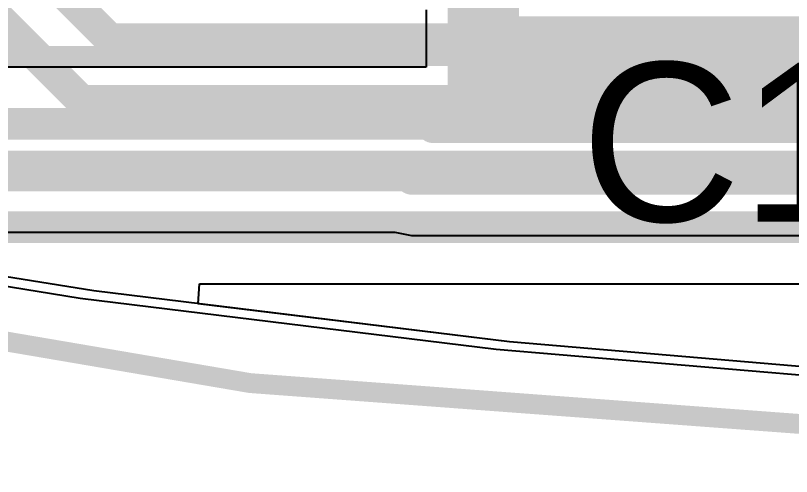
# Model space of a CAD drawing. Header units: inches. Extents: x -2.7 to 10.9, y -2.9 to 7.4.
# Drawn here: x -0.4047 to -0.2092, y -2.8568 to -2.7408 of the extents above; entities that cross this region are included whole.
import ezdxf

# ---------------------------------------------------------------- set-up
doc = ezdxf.new("R2010")
doc.units = ezdxf.units.IN
doc.header["$MEASUREMENT"] = 0
for name, color, linetype in [('Board Outline', 216, 'Continuous'), ('Bottom Layer', 5, 'Continuous'), ('Bottom Overlay', 54, 'Continuous'), ('Layer 2', 16, 'Continuous'), ('Layer 3', 76, 'Continuous'), ('Top Layer', 1, 'Continuous'), ('Top Overlay', 2, 'Continuous')]:
    doc.layers.add(name, color=color, linetype=linetype)
doc.styles.add('Arial', font='', dxfattribs={"height": 0.2})
doc.styles.get('Arial').set_extended_font_data('Arial')

msp = doc.modelspace()

# ---------------------------------------------------------------- hatches: boundary and pattern name
at = {"layer": 'Bottom Layer'}
for points in [[(-0.29581, -2.75991), (-0.27781, -2.75991), (-0.27781, -2.70842), (-0.29581, -2.70842)], [(-0.29581, -2.75991), (-0.13486, -2.75991), (-0.13486, -2.741), (-0.29581, -2.741)]]:
    msp.add_hatch(color=5, dxfattribs=at).paths.add_polyline_path(points)

# ---------------------------------------------------------------- linework, layer by layer
at = {"layer": 'Board Outline'}
msp.add_lwpolyline([(2.84412, -0.24125, 0.005, 0.005, -0.741893), (-2.49969, -1.37795, 0.005, 0.005, 0)], format="xyseb", dxfattribs=at)
at = {"layer": 'Bottom Layer'}
for p, q in [((-0.30122, -2.73942), (-0.30122, -2.7538)), ((-0.30122, -2.7538), (-0.45959, -2.7538)), ((-0.44563, -2.79535), (-0.30912, -2.79535)), ((-0.30912, -2.79535), (-0.30492, -2.79618)), ((-0.30492, -2.79618), (-0.12574, -2.79618)), ((-0.38498, -2.81013), (-0.44602, -2.80035)), ((-0.28026, -2.82294), (-0.38498, -2.81013)), ((-0.17513, -2.83183), (-0.28026, -2.82294))]:
    msp.add_line(p, q, dxfattribs=at)
for points in [[(-0.4655, -2.76807, 0.008, 0.008, 0), (-0.30037, -2.76807, 0.008, 0.008, 0)], [(-0.30037, -2.76807, 0.008, 0.008, 0), (-0.29954, -2.76891, 0.008, 0.008, 0)], [(-0.29954, -2.76891, 0.008, 0.008, 0), (-0.13113, -2.76891, 0.008, 0.008, 0)], [(-0.47474, -2.78107, 0.008, 0.008, 0), (-0.30576, -2.78107, 0.008, 0.008, 0)], [(-0.30576, -2.78107, 0.008, 0.008, 0), (-0.30492, -2.78191, 0.008, 0.008, 0)], [(-0.30492, -2.78191, 0.008, 0.008, 0), (-0.12574, -2.78191, 0.008, 0.008, 0)]]:
    msp.add_lwpolyline(points, format="xyseb", dxfattribs=at)
for points in [[(-0.30237, -2.76807, 0.004, 0.004, 1), (-0.29837, -2.76807, 0.004, 0.004, 1)], [(-0.30237, -2.76807, 0.004, 0.004, 1), (-0.29837, -2.76807, 0.004, 0.004, 1)], [(-0.30154, -2.76891, 0.004, 0.004, 1), (-0.29754, -2.76891, 0.004, 0.004, 1)], [(-0.30154, -2.76891, 0.004, 0.004, 1), (-0.29754, -2.76891, 0.004, 0.004, 1)], [(-0.30776, -2.78107, 0.004, 0.004, 1), (-0.30376, -2.78107, 0.004, 0.004, 1)], [(-0.30776, -2.78107, 0.004, 0.004, 1), (-0.30376, -2.78107, 0.004, 0.004, 1)], [(-0.30692, -2.78191, 0.004, 0.004, 1), (-0.30292, -2.78191, 0.004, 0.004, 1)], [(-0.30692, -2.78191, 0.004, 0.004, 1), (-0.30292, -2.78191, 0.004, 0.004, 1)]]:
    msp.add_lwpolyline(points, format="xyseb", close=True, dxfattribs=at)
at = {"layer": 'Bottom Overlay'}
msp.add_lwpolyline([(-0.472, -2.751, 0.005, 0.005, 0), (-0.166, -2.751, 0.005, 0.005, 0)], format="xyseb", dxfattribs=at)
at = {"layer": 'Layer 2'}
for p, q in [((-0.38498, -2.81013), (-0.48915, -2.79344)), ((-0.28026, -2.82294), (-0.38498, -2.81013)), ((-0.17513, -2.83183), (-0.28026, -2.82294))]:
    msp.add_line(p, q, dxfattribs=at)
at = {"layer": 'Layer 3'}
for p, q in [((-0.38846, -2.81201), (-0.49273, -2.79528)), ((-0.28364, -2.82485), (-0.38846, -2.81201)), ((-0.17841, -2.83378), (-0.28364, -2.82485))]:
    msp.add_line(p, q, dxfattribs=at)
at = {"layer": 'Top Layer'}
for p, q in [((-0.35868, -2.81335), (-0.35837, -2.80835)), ((-0.35837, -2.80835), (0.27921, -2.80835)), ((-0.28026, -2.82294), (-0.35868, -2.81335)), ((-0.17513, -2.83183), (-0.28026, -2.82294))]:
    msp.add_line(p, q, dxfattribs=at)
for points in [[(-0.39322, -2.73453, 0.008, 0.008, 0), (-0.38095, -2.7468, 0.008, 0.008, 0)], [(-0.41214, -2.73826, 0.008, 0.008, 0), (-0.3881, -2.7623, 0.008, 0.008, 0)], [(-0.38095, -2.7468, 0.008, 0.008, 0), (0.04393, -2.7468, 0.008, 0.008, 0)], [(-0.3881, -2.7623, 0.008, 0.008, 0), (0.06612, -2.7623, 0.008, 0.008, 0)], [(-0.47255, -2.77881, 0.008, 0.008, 0), (0.08269, -2.77881, 0.008, 0.008, 0)], [(-0.47725, -2.79407, 0.008, 0.008, 0), (0.27921, -2.79407, 0.008, 0.008, 0)]]:
    msp.add_lwpolyline(points, format="xyseb", dxfattribs=at)
for points in [[(-0.38295, -2.7468, 0.004, 0.004, 1), (-0.37895, -2.7468, 0.004, 0.004, 1)], [(-0.38295, -2.7468, 0.004, 0.004, 1), (-0.37895, -2.7468, 0.004, 0.004, 1)], [(-0.3901, -2.7623, 0.004, 0.004, 1), (-0.3861, -2.7623, 0.004, 0.004, 1)], [(-0.3901, -2.7623, 0.004, 0.004, 1), (-0.3861, -2.7623, 0.004, 0.004, 1)]]:
    msp.add_lwpolyline(points, format="xyseb", close=True, dxfattribs=at)

# ---------------------------------------------------------------- texts
at = {"layer": 'Top Overlay', "style": 'Arial'}
msp.add_text('C105', height=0.04, dxfattribs=at).set_placement((-0.2623, -2.79266))

doc.saveas('drawing.dxf')
